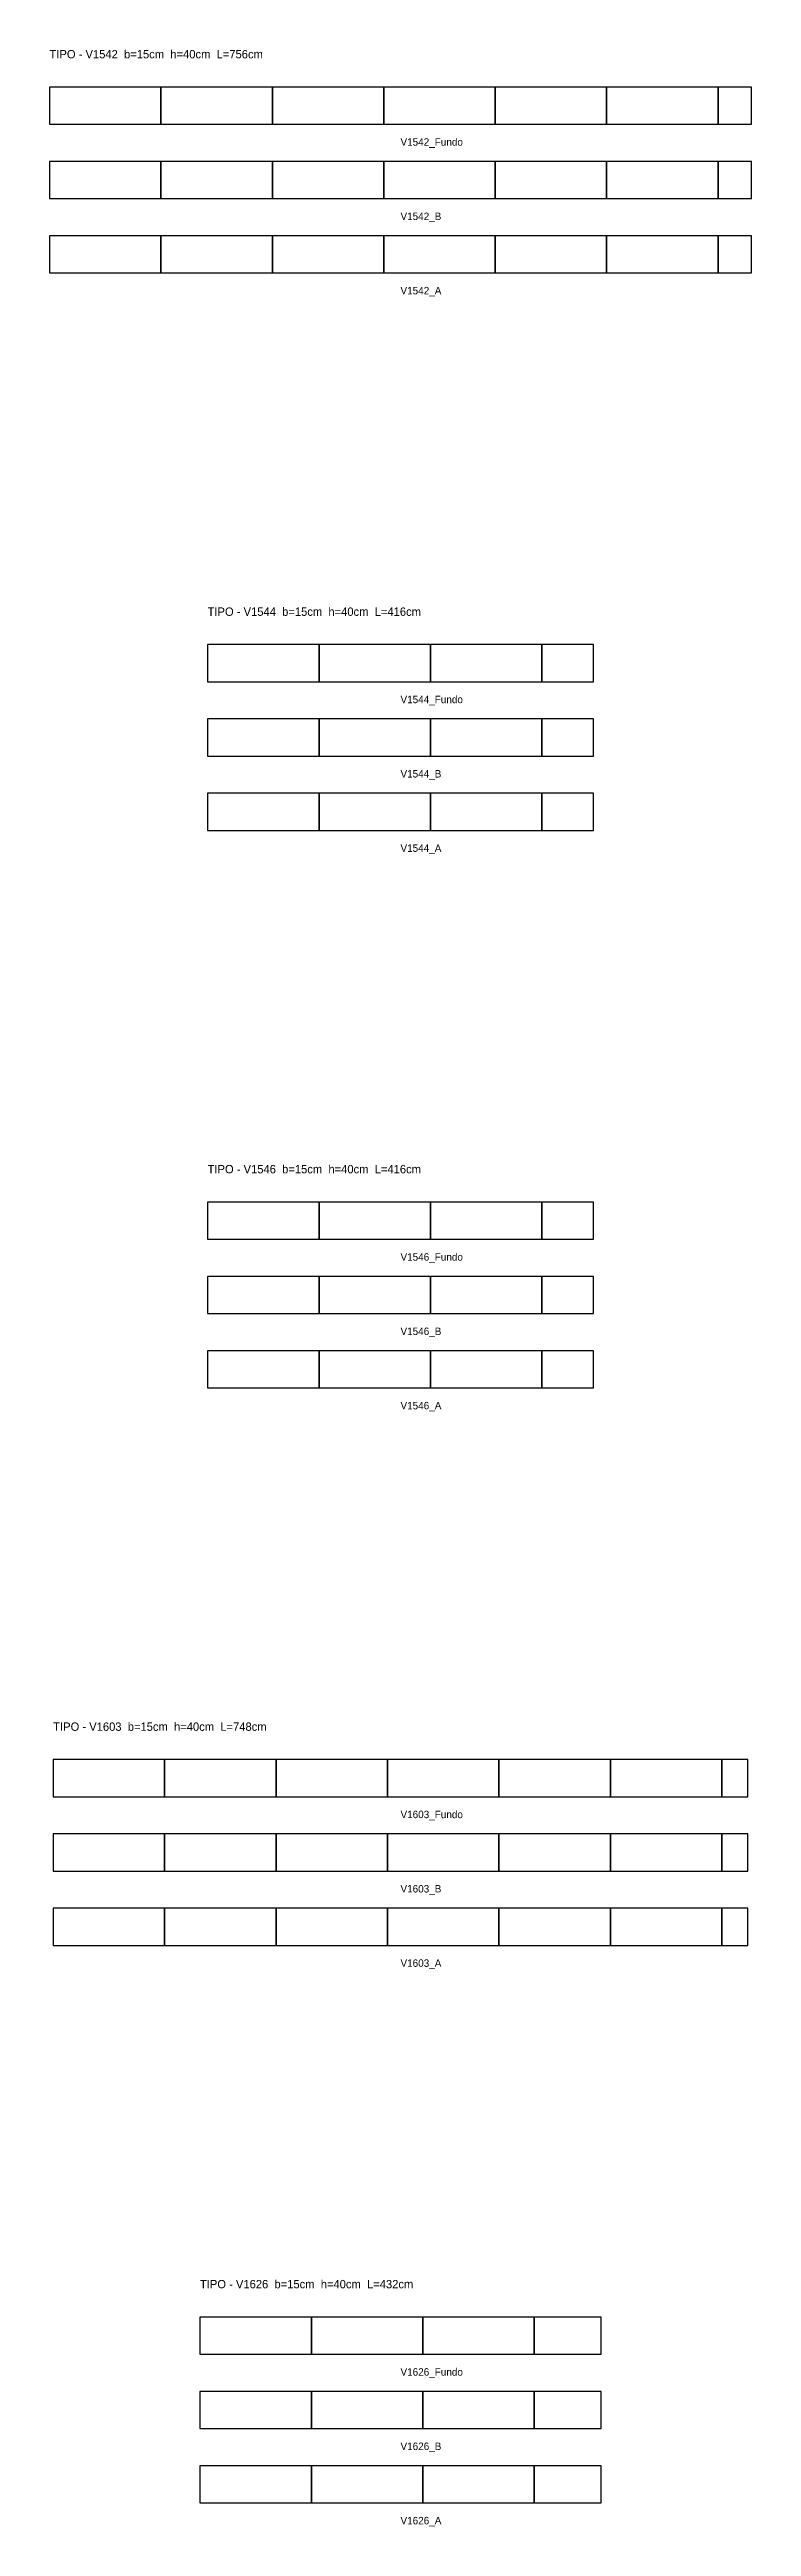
# Model space of a CAD drawing. Header units: metres. Extents: x -378 to 9631, y -12925 to 11375.
# Drawn here: x -378 to 378, y -12925 to -10260 of the extents above; entities that cross this region are included whole.
import ezdxf

# ---------------------------------------------------------------- set-up
doc = ezdxf.new("R2010")
doc.units = ezdxf.units.M

msp = doc.modelspace()

# ---------------------------------------------------------------- linework, layer by layer
at = {"layer": 'Paineis'}
for points in [[(-378, -10340), (-258, -10340), (-258, -10300), (-378, -10300)], [(-258, -10340), (-138, -10340), (-138, -10300), (-258, -10300)], [(-138, -10340), (-18, -10340), (-18, -10300), (-138, -10300)], [(-18, -10340), (102, -10340), (102, -10300), (-18, -10300)], [(102, -10340), (222, -10340), (222, -10300), (102, -10300)], [(222, -10340), (342, -10340), (342, -10300), (222, -10300)], [(342, -10340), (378, -10340), (378, -10300), (342, -10300)], [(-378, -10420), (-258, -10420), (-258, -10380), (-378, -10380)], [(-258, -10420), (-138, -10420), (-138, -10380), (-258, -10380)], [(-138, -10420), (-18, -10420), (-18, -10380), (-138, -10380)], [(-18, -10420), (102, -10420), (102, -10380), (-18, -10380)], [(102, -10420), (222, -10420), (222, -10380), (102, -10380)], [(222, -10420), (342, -10420), (342, -10380), (222, -10380)], [(342, -10420), (378, -10420), (378, -10380), (342, -10380)], [(-378, -10500), (-258, -10500), (-258, -10460), (-378, -10460)], [(-258, -10500), (-138, -10500), (-138, -10460), (-258, -10460)], [(-138, -10500), (-18, -10500), (-18, -10460), (-138, -10460)], [(-18, -10500), (102, -10500), (102, -10460), (-18, -10460)], [(102, -10500), (222, -10500), (222, -10460), (102, -10460)], [(222, -10500), (342, -10500), (342, -10460), (222, -10460)], [(342, -10500), (378, -10500), (378, -10460), (342, -10460)], [(-207.75, -10940), (-87.75, -10940), (-87.75, -10900), (-207.75, -10900)], [(-87.75, -10940), (32.25, -10940), (32.25, -10900), (-87.75, -10900)], [(32.25, -10940), (152.25, -10940), (152.25, -10900), (32.25, -10900)], [(152.25, -10940), (207.75, -10940), (207.75, -10900), (152.25, -10900)], [(-207.75, -11020), (-87.75, -11020), (-87.75, -10980), (-207.75, -10980)], [(-87.75, -11020), (32.25, -11020), (32.25, -10980), (-87.75, -10980)], [(32.25, -11020), (152.25, -11020), (152.25, -10980), (32.25, -10980)], [(152.25, -11020), (207.75, -11020), (207.75, -10980), (152.25, -10980)], [(-207.75, -11100), (-87.75, -11100), (-87.75, -11060), (-207.75, -11060)], [(-87.75, -11100), (32.25, -11100), (32.25, -11060), (-87.75, -11060)], [(32.25, -11100), (152.25, -11100), (152.25, -11060), (32.25, -11060)], [(152.25, -11100), (207.75, -11100), (207.75, -11060), (152.25, -11060)], [(-207.75, -11540), (-87.75, -11540), (-87.75, -11500), (-207.75, -11500)], [(-87.75, -11540), (32.25, -11540), (32.25, -11500), (-87.75, -11500)], [(32.25, -11540), (152.25, -11540), (152.25, -11500), (32.25, -11500)], [(152.25, -11540), (207.75, -11540), (207.75, -11500), (152.25, -11500)], [(-207.75, -11620), (-87.75, -11620), (-87.75, -11580), (-207.75, -11580)], [(-87.75, -11620), (32.25, -11620), (32.25, -11580), (-87.75, -11580)], [(32.25, -11620), (152.25, -11620), (152.25, -11580), (32.25, -11580)], [(152.25, -11620), (207.75, -11620), (207.75, -11580), (152.25, -11580)], [(-207.75, -11700), (-87.75, -11700), (-87.75, -11660), (-207.75, -11660)], [(-87.75, -11700), (32.25, -11700), (32.25, -11660), (-87.75, -11660)], [(32.25, -11700), (152.25, -11700), (152.25, -11660), (32.25, -11660)], [(152.25, -11700), (207.75, -11700), (207.75, -11660), (152.25, -11660)], [(-374, -12140), (-254, -12140), (-254, -12100), (-374, -12100)], [(-254, -12140), (-134, -12140), (-134, -12100), (-254, -12100)], [(-134, -12140), (-14, -12140), (-14, -12100), (-134, -12100)], [(-14, -12140), (106, -12140), (106, -12100), (-14, -12100)], [(106, -12140), (226, -12140), (226, -12100), (106, -12100)], [(226, -12140), (346, -12140), (346, -12100), (226, -12100)], [(346, -12140), (374, -12140), (374, -12100), (346, -12100)], [(-374, -12220), (-254, -12220), (-254, -12180), (-374, -12180)], [(-254, -12220), (-134, -12220), (-134, -12180), (-254, -12180)], [(-134, -12220), (-14, -12220), (-14, -12180), (-134, -12180)], [(-14, -12220), (106, -12220), (106, -12180), (-14, -12180)], [(106, -12220), (226, -12220), (226, -12180), (106, -12180)], [(226, -12220), (346, -12220), (346, -12180), (226, -12180)], [(346, -12220), (374, -12220), (374, -12180), (346, -12180)], [(-374, -12300), (-254, -12300), (-254, -12260), (-374, -12260)], [(-254, -12300), (-134, -12300), (-134, -12260), (-254, -12260)], [(-134, -12300), (-14, -12300), (-14, -12260), (-134, -12260)], [(-14, -12300), (106, -12300), (106, -12260), (-14, -12260)], [(106, -12300), (226, -12300), (226, -12260), (106, -12260)], [(226, -12300), (346, -12300), (346, -12260), (226, -12260)], [(346, -12300), (374, -12300), (374, -12260), (346, -12260)], [(-216, -12740), (-96, -12740), (-96, -12700), (-216, -12700)], [(-96, -12740), (24, -12740), (24, -12700), (-96, -12700)], [(24, -12740), (144, -12740), (144, -12700), (24, -12700)], [(144, -12740), (216, -12740), (216, -12700), (144, -12700)], [(-216, -12820), (-96, -12820), (-96, -12780), (-216, -12780)], [(-96, -12820), (24, -12820), (24, -12780), (-96, -12780)], [(24, -12820), (144, -12820), (144, -12780), (24, -12780)], [(144, -12820), (216, -12820), (216, -12780), (144, -12780)], [(-216, -12900), (-96, -12900), (-96, -12860), (-216, -12860)], [(-96, -12900), (24, -12900), (24, -12860), (-96, -12860)], [(24, -12900), (144, -12900), (144, -12860), (24, -12860)], [(144, -12900), (216, -12900), (216, -12860), (144, -12860)]]:
    msp.add_lwpolyline(points, close=True, dxfattribs=at)

# ---------------------------------------------------------------- texts
at = {"layer": 'NOMENCLATURA', "char_height": 9, "attachment_point": 1}
for s, insert in [('TIPO - V1542  b=15cm  h=40cm  L=756cm', (-378, -10260)), ('TIPO - V1544  b=15cm  h=40cm  L=416cm', (-207.75, -10860)), ('TIPO - V1546  b=15cm  h=40cm  L=416cm', (-207.75, -11460)), ('TIPO - V1603  b=15cm  h=40cm  L=748cm', (-374, -12060)), ('TIPO - V1626  b=15cm  h=40cm  L=432cm', (-216, -12660))]:
    msp.add_mtext(s, dxfattribs=dict(at, insert=insert))
at = {"layer": 'Texto Secao', "char_height": 8, "attachment_point": 1}
for s, insert in [('V1542_Fundo', (0, -10355)), ('V1542_B', (0, -10435)), ('V1542_A', (0, -10515)), ('V1544_Fundo', (0, -10955)), ('V1544_B', (0, -11035)), ('V1544_A', (0, -11115)), ('V1546_Fundo', (0, -11555)), ('V1546_B', (0, -11635)), ('V1546_A', (0, -11715)), ('V1603_Fundo', (0, -12155)), ('V1603_B', (0, -12235)), ('V1603_A', (0, -12315)), ('V1626_Fundo', (0, -12755)), ('V1626_B', (0, -12835)), ('V1626_A', (0, -12915))]:
    msp.add_mtext(s, dxfattribs=dict(at, insert=insert))

doc.saveas('drawing.dxf')
